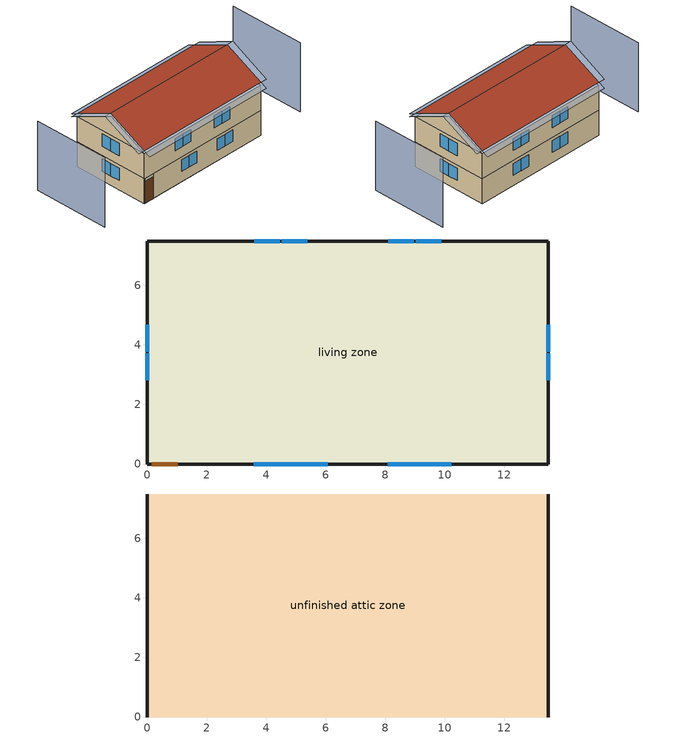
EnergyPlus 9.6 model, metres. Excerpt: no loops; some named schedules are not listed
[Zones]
living zone
 floor foundation (FloorFndGrndFinSlab): 0,0 0,7.49 13.49,7.49 13.49,0 z0
 wall outside (WallExtInsFin): 13.49,0 13.49,7.49 0,7.49 0,0 13.49,0 z2.44:4.88; 0.13,0 1.05,0 13.49,0 13.49,7.49 0,7.49 0,0 0.13,0 z0:2.44
 window (WindowConstruction): 13.49,2.81 13.49,3.72 / 13.49,3.78 13.49,4.68 / 0,4.68 0,3.78 / 0,3.72 0,2.81 z3.36:4.57; 3.59,0 4.47,0 / 4.53,0 5.4,0 / 8.08,0 8.96,0 / 9.02,0 9.9,0 z3.4:4.57; 0,4.68 0,3.78 / 0,3.72 0,2.81 / 13.49,2.81 13.49,3.72 / 13.49,3.78 13.49,4.68 z0.92:2.13; 9.88,7.49 9.02,7.49 / 8.96,7.49 8.1,7.49 / 5.39,7.49 4.53,7.49 / 4.47,7.49 3.61,7.49 z0.99:2.13; 4.32,0 5.16,0 / 5.23,0 6.07,0 / 8.47,0 9.31,0 / 9.37,0 10.22,0 z1.01:2.13; 9.88,7.49 9.02,7.49 / 8.96,7.49 8.1,7.49 / 5.39,7.49 4.53,7.49 / 4.47,7.49 3.61,7.49 z3.43:4.57
 door (Door): 0.15,0 1.02,0 z0:2.13
unfinished attic zone
 floor to living zone (FloorFinInsUnfinAttic): 0,7.49 13.49,7.49 13.49,0 0,0 z4.88
 wall outside (WallExtUninsUnfin): 0,3.75,6.75 0,7.49,4.88 0,0,4.88; 13.49,3.75,6.75 13.49,0,4.88 13.49,7.49,4.88
 roof outside (RoofUnfinInsExt): 13.49,3.75,7.06 0,3.75,7.06 0,0,5.18 13.49,0,5.18; 0,3.75,7.06 13.49,3.75,7.06 13.49,7.49,5.18 0,7.49,5.18
shading: -4.57,7.49 -4.57,0 / 18.06,0 18.06,7.49 z0:6.75; 13.49,2.81 13.49,3.72 / 13.49,3.78 13.49,4.68 / 0,4.68 0,3.78 / 0,3.72 0,2.81 z3.36:4.57; 3.59,0 4.47,0 / 4.53,0 5.4,0 / 8.08,0 8.96,0 / 9.02,0 9.9,0 z3.4:4.57; 0,4.68 0,3.78 / 0,3.72 0,2.81 / 13.49,2.81 13.49,3.72 / 13.49,3.78 13.49,4.68 z0.92:2.13; 9.88,7.49 9.02,7.49 / 8.96,7.49 8.1,7.49 / 5.39,7.49 4.53,7.49 / 4.47,7.49 3.61,7.49 z0.99:2.13; 4.32,0 5.16,0 / 5.23,0 6.07,0 / 8.47,0 9.31,0 / 9.37,0 10.22,0 z1.01:2.13; 9.88,7.49 9.02,7.49 / 8.96,7.49 8.1,7.49 / 5.39,7.49 4.53,7.49 / 4.47,7.49 3.61,7.49 z3.43:4.57; 14.1,0,5.18 14.1,3.75,7.06 13.49,3.75,7.06 13.49,0,5.18; -0.61,3.75,7.06 -0.61,0,5.18 0,0,5.18 0,3.75,7.06; 0,-0.61,4.88 13.49,-0.61,4.88 13.49,0,5.18 0,0,5.18; -0.61,7.49,5.18 -0.61,3.75,7.06 0,3.75,7.06 0,7.49,5.18; 14.1,3.75,7.06 14.1,7.49,5.18 13.49,7.49,5.18 13.49,3.75,7.06; 13.49,8.1,4.88 0,8.1,4.88 0,7.49,5.18 13.49,7.49,5.18
[Building]
Building 1: North Axis {deg}=180; Terrain=Suburbs
[Site:Location]
Denver-Aurora-Buckley AFB: Latitude {deg}=39.72; Longitude {deg}=-104.75; Time Zone {hr}=-7; Elevation {m}=1726
[Site:GroundTemperature:Deep]
11.8371, 11.8371, 11.8371, 11.8371, 11.8371, 11.8371, 11.8371, 11.8371, 11.8371, 11.8371, 11.8371, 11.8371
[Site:WaterMainsTemperature]
Calculation Method=Correlation; Annual Average Outdoor Air Temperature {C}=11.8371; Maximum Difference In Monthly Average Outdoor Air Temperatures {deltaC}=13.5266
[Material] Roughness=Rough
Name | Thickness {m} | Conductivity {W/m-K} | Density {kg/m3} | Specific Heat {J/kg-K} | Thermal Absorptance | Solar Absorptance | Visible Absorptance
Concrete 4.0 in. | 0.1016 | 1.803125 | 2242.8 | 837.4 | 0.9 | 0.7 | 0.7
DoorMaterial | 0.04445 | 0.0612267 | 512.64 | 1214.23 | 0.82 | 0.3 | 0.3
Drywall 0.5 in. | 0.0127 | 0.160291 | 801 | 837.4 | 0.9 | 0.5 | 0.1
Floor Covering | 0.0127 | 0.0433444 | 54.468 | 1339.84 | 0.9 | 0.9 | 0.7
FloorFinStudAndAirFloor | 0.1397 | 0.557395 | 67.691 | 1210.98 | 0.9 | 0.5 | 0.9
FloorUAAdditionalCeilingIns | 0.099314 | 0.0562575 | 16.02 | 1046.75 | 0.9 | 0.7 | 0.7
FloorUATrussandIns | 0.0889 | 0.0589139 | 50.7834 | 1165.1 | 0.9 | 0.5 | 0.9
FootingMaterial | 0.2032 | 1.803125 | 2242.8 | 837.4 | 0.9 | 0.7 | 0.7
Metal&#44 Dark | 0.009525 | 0.162714 | 1121.4 | 1465.45 | 0.9 | 0.9 | 0.9
res furniture material living space | 0.1524 | 0.115458 | 640.8 | 1214.23 | 0.9 | 0.6 | 0.1
RoofSheathing | 0.01905 | 0.115458 | 512.64 | 1214.23 | 0.82 | 0.3 | 0.3
RoofUARoofIns | 0.18415 | 8.02397 | 37.0049 | 1207.88 | 0.9 | 0.9 | 0.9
WallSheathing | 0.0127 | 0.115458 | 512.64 | 1214.23 | 0.82 | 0.3 | 0.3
WallStudAndCavity | 0.0889 | 0.329206 | 129.063 | 1212.76 | 0.92 | 0.75 | 0.92
WallStudAndCavity 1 | 0.0889 | 0.384544 | 83.0341 | 1211.67 | 0.92 | 0.75 | 0.92
WallStudAndCavity 2 | 0.0889 | 0.397942 | 83.0341 | 1211.67 | 0.82 | 0.3 | 0.3
Wood Floor | 0.015875 | 0.115458 | 544.68 | 1214.23 | 0.9 | 0.7 | 0.7
Wood&#44 Medium/Dark | 0.0254 | 0.102417 | 544.68 | 1172.36 | 0.92 | 0.75 | 0.75
[WindowMaterial:SimpleGlazingSystem]
WindowMaterial: U-Factor {W/m2-K}=1.64662; Solar Heat Gain Coefficient=0.26
[Construction]
Door: DoorMaterial
FloorFinInsUnfinAttic: Drywall 0.5 in., FloorUATrussandIns, FloorUAAdditionalCeilingIns
FloorFinUninsFin Reversed: Floor Covering, Wood Floor, RoofSheathing, FloorFinStudAndAirFloor, Drywall 0.5 in.
FloorFndGrndFinSlab: Concrete 4.0 in., Floor Covering
FootingConstruction: FootingMaterial
res furniture construction living space; res furniture construction living space|story 2: res furniture material living space
RoofUnfinInsExt: Metal&#44 Dark, RoofSheathing, RoofUARoofIns
WallExtInsFin: Wood&#44 Medium/Dark, WallSheathing, WallStudAndCavity, Drywall 0.5 in.
WallExtUninsUnfin: Wood&#44 Medium/Dark, WallSheathing, WallStudAndCavity 1
WallIntFinUninsFin: WallStudAndCavity 2, Drywall 0.5 in.
WindowConstruction: WindowMaterial
[Zone] Multiplier=1; Part of Total Floor Area=Yes
Name | Floor Area {m2}
living zone | 202.157
unfinished attic zone
[InternalMass] Zone or ZoneList=living zone
Name | Construction | Surface Area {m2}
Merged Surface 6 - Surface 7 | FloorFinUninsFin Reversed | 101.079
living space Partition; living space|story 2 Partition | WallIntFinUninsFin | 101.079
res furniture mass living space | res furniture construction living space | 40.4314
res furniture mass living space|story 2 | res furniture construction living space|story 2 | 40.4314
[Foundation:Kiva]
Foundation Kiva 1: Wall Height Above Grade {m}=0.2032; Wall Depth Below Slab {m}=0.2032; Footing Wall Construction=FootingConstruction
[Foundation:Kiva:Settings]
Soil Conductivity {W/m-K}=1.731; Soil Density {kg/m3}=1842.3; Soil Specific Heat {J/kg-K}=418.7; Ground Solar Absorptivity=0.9; Ground Thermal Absorptivity=0.9; Ground Surface Roughness {m}=0.03; Far-Field Width {m}=40; Deep-Ground Boundary Condition=ZeroFlux; Deep-Ground Depth {m}=40; Minimum Cell Dimension {m}=0.02; Maximum Cell Growth Coefficient=1.5; Simulation Timestep=Hourly
[SurfaceProperty:ExposedFoundationPerimeter]
Surface 1: Exposed Perimeter Calculation Method=TotalExposedPerimeter; Total Exposed Perimeter {m}=41.9644
[People] Zone or ZoneList or Space or SpaceList=living zone; Number of People Schedule=occupants; Number of People Calculation Method=People; Number of People=0.5; Fraction Radiant=0.319734; Sensible Heat Fraction=0.573; Activity Level Schedule=res occupants activity schedule; Carbon Dioxide Generation Rate {m3/s-W}=0; Enable ASHRAE 55 Comfort Warnings=No; Mean Radiant Temperature Calculation Type=ZoneAveraged
res occupants|living space; res occupants|living space|story 2
[Lights] Zone or ZoneList or Space or SpaceList=living zone; Schedule=lighting_interior; Design Level Calculation Method=LightingLevel; Lighting Level {W}=282.438; Return Air Fraction=0; Fraction Radiant=0.6; Fraction Visible=0.2; Fraction Replaceable=1
res lighting interior living space; res lighting interior living space|story 2
[ElectricEquipment] Zone or ZoneList or Space or SpaceList=living zone; Design Level Calculation Method=EquipmentLevel
Name | Schedule | Design Level {W} | Fraction Latent | Fraction Radiant | Fraction Lost
res cd electric | clothes_dryer | 9336.28 | 0.05 | 0.09 | 0.8
res ceil fan | ceiling_fan | 10.6213 | 0 | 0.558 | 0
res cw | clothes_washer_power | 695.483 | 0 | 0.48 | 0.2
res dw | dishwasher_power | 1478.12 | 0.15 | 0.36 | 0.25
res infil_1 bath fan; res infil_1 house fan; res infil_1 range fan | Always On Discrete | 0 | 0 | 0 | 1
res misc plug loads|living space; res misc plug loads|living space|story 2 | plug_loads | 113.094 | 0.021 | 0.558 | 0.049
res range electric | cooking_range | 3505.96 | 0.3 | 0.24 | 0.3
res refrig | res refrig schedule | 71.9878 | 0 | 0 | 0
res well pump | plug_loads_well_pump | 87.3477 | 0 | 0 | 1
[OtherEquipment] Fuel Type=None; Zone or ZoneList or Space or SpaceList=living zone; Design Level Calculation Method=EquipmentLevel; Fraction Radiant=0; Fraction Lost=0
Name | Schedule | Design Level {W} | Fraction Latent
res bath | baths | 1202.06 | 0
res hot water distribution | showers | 3491.5 | 0
res shower | showers | 635.946 | 0.486891
res sink | sinks | 200.542 | 0.311263
[ZoneInfiltration:DesignFlowRate] Zone or ZoneList=living zone; Schedule=Always On Discrete; Design Flow Rate Calculation Method=Flow/Zone; Design Flow Rate {m3/s}=0
res infil_1 flow; res nv_1 flow
[ZoneInfiltration:EffectiveLeakageArea]
res infil|unfinished attic space: Zone=unfinished attic zone; Schedule=Always On Discrete; Effective Air Leakage Area {cm2}=3365.91; Stack Coefficient=0.000151375; Wind Coefficient=4.15698e-05
[Exterior:Lights]
res lighting exterior: Schedule=lighting_exterior; Design Level {W}=8.50915
[ZoneControl:Thermostat]
living zone Thermostat: Zone or ZoneList=living zone; Control Type Schedule=living zone Thermostat Schedule; Control 1=living zone temperature setpoint; Temperature Difference Between Cutout And Setpoint {deltaC}=0
[ThermostatSetpoint:DualSetpoint]
living zone temperature setpoint: Heating Setpoint Temperature Schedule=heating_sch; Cooling Setpoint Temperature Schedule=cooling_sch
[ZoneHVAC:Baseboard:RadiantConvective:Electric]
Zone HVAC Baseboard Radiant Convective Electric: Availability Schedule=Always On Discrete hvac_library; Heating Design Capacity Method=HeatingDesignCapacity; Heating Design Capacity {W}=5700; Heating Design Capacity Per Floor Area {W/m2}=0; Fraction of Autosized Heating Design Capacity=1; Efficiency=1; Fraction Radiant=0.2; Fraction of Radiant Energy Incident on People=0.3; Surface 1=Surface 3; Fraction of Radiant Energy to Surface 1=0.061875; Surface 2=Surface 1; Fraction of Radiant Energy to Surface 2=0.035; Surface 3=Surface 2; Fraction of Radiant Energy to Surface 3=0.034375; Surface 4=Surface 5; Fraction of Radiant Energy to Surface 4=0.0570646; Surface 5=Surface 4; Fraction of Radiant Energy to Surface 5=0.034375; Surface 6=Surface 10; Fraction of Radiant Energy to Surface 6=0.034375; Surface 7=Surface 11; Fraction of Radiant Energy to Surface 7=0.061875; Surface 8=Surface 18; Fraction of Radiant Energy to Surface 8=0.00422784; Surface 9=Surface 19; Fraction of Radiant Energy to Surface 9=0.000582578; Surface 10=Surface 8; Fraction of Radiant Energy to Surface 10=0.034375; Surface 11=Surface 12; Fraction of Radiant Energy to Surface 11=0.28; Surface 12=Surface 9; Fraction of Radiant Energy to Surface 12=0.061875
[Zone equipment]
living zone: Zone HVAC Baseboard Radiant Convective Electric
[EnergyManagementSystem:Sensor]
Name | Output:Variable or Output:Meter Index Key | Output:Variable or Output:Meter
res_af_1_tin_s | living zone | Zone Mean Air Temperature
res_af_1_tt_s | living zone | Zone Outdoor Air Drybulb Temperature
res_af_vw_s |  | Site Wind Speed
res_infil_1_bath_sch_s | res mv_1 bath exhaust schedule | Schedule Value
res_infil_1_dryer_sch_s | clothes_dryer_exhaust | Schedule Value
res_infil_1_range_sch_s | res mv_1 range exhaust schedule | Schedule Value
res_infil_1_wh_sch_s | Always On Discrete | Schedule Value
res_nv_1_nva_s | res nv_1 avail schedule | Schedule Value
res_nv_1_sp_s | res nv_1 temp schedule | Schedule Value
res_nv_pb_s |  | Site Outdoor Air Barometric Pressure
res_nv_wt_s |  | Site Outdoor Air Humidity Ratio
res_shower_mixsp | fixtures temperature schedule | Schedule Value
[EnergyManagementSystem:Actuator]
Name | Actuated Component Unique | Actuated Component Type | Actuated Component Control Type
res_infil_1_bath_fan_act | res infil_1 bath fan | ElectricEquipment | Electricity Rate
res_infil_1_flow_act | res infil_1 flow | Zone Infiltration | Air Exchange Flow Rate
res_infil_1_house_fan_act | res infil_1 house fan | ElectricEquipment | Electricity Rate
res_infil_1_range_fan_act | res infil_1 range fan | ElectricEquipment | Electricity Rate
res_nv_1_flow_act | res nv_1 flow | Zone Infiltration | Air Exchange Flow Rate
[EnergyManagementSystem:ProgramCallingManager]
res af_1 program calling manager: BeginTimestepBeforePredictor; res_infil_1_program; res_nv_1_program
res shower sag: EndOfSystemTimestepAfterHVACReporting; res_shower_sag
[EnergyManagementSystem:Program]
res_infil_1_program: Set p_m = 0.14; Set p_s = 0.22; Set s_m = 270; Set s_s = 370; Set z_m = 9.99744; Set z_s = 4.8768; Set f_t = (((s_m/z_m)^p_m)*((z_s/s_s)^p_s)); Set Tdiff = res_af_1_tin_s-res_af_1_tt_s; Set dT = @Abs Tdiff; Set c = 0.2124; Set Cs = 0.1055; Set Cw = 0.1502; Set n = 0.65; Set sft = (f_t*0.7000000000000001); Set temp1 = ((c*Cw)*((sft*res_af_vw_s)^(2*n)))^2; Set Qn = (((c*Cs*(dT^n))^2)+temp1)^0.5; Set Tdiff = res_af_1_tin_s-res_af_1_tt_s; Set QWHV = res_infil_1_wh_sch_s*0.0; Set Qrange = res_infil_1_range_sch_s*0.0472; Set Qdryer = res_infil_1_dryer_sch_s*0.0472; Set Qbath = res_infil_1_bath_sch_s*0.0472; Set QductsOut = 0; Set QductsIn = 0; Set Qout = Qrange+Qbath+Qdryer+QductsOut; Set Qin = QWHV+QductsIn; Set faneff_wh = 1; Set res_infil_1_house_fan_act = (QWHV*300)/faneff_wh*0; Set faneff_sp = 0.4719474432000001; Set res_infil_1_range_fan_act = (Qrange*300)/faneff_sp; Set res_infil_1_bath_fan_act = (Qbath*300)/faneff_sp; Set Qfan = (@Max Qout Qin); If Qfan > 0; Set Qavg = ((Qout + Qin) / 2.0); If ((@Abs (Qout - Qavg)) / Qavg) <= 0.1; Set phi = 1; Else; Set phi = (Qn / (Qn + Qfan)); EndIf; Set Qinf_adj = phi * Qn; Else; Set Qinf_adj = Qn; EndIf; Set res_infil_1_flow_act = Qfan + Qinf_adj
res_nv_1_program: Set Tdiff = res_af_1_tin_s-res_af_1_tt_s; Set dT = (@Abs Tdiff); Set pt = (@RhFnTdbWPb res_af_1_tt_s res_nv_wt_s res_nv_pb_s); Set NVA = 9725.065913320661; Set Cs = 0.00017926040778923255; Set Cw = 8.70903777141566e-05; Set MNV = 2.7385536970752042; Set MHR = 0.0115; Set MRH = 0.7; Set temp1 = (res_nv_1_nva_s*NVA); Set SGNV = temp1*((((Cs*dT)+(Cw*(res_af_vw_s^2)))^0.5)/1000); If (res_nv_wt_s<MHR) && (pt<MRH) && (res_af_1_tin_s>res_nv_1_sp_s); Set temp2 = (res_af_1_tin_s-res_nv_1_sp_s); Set NVadj1 = temp2/(res_af_1_tin_s-res_af_1_tt_s); Set NVadj2 = (@Min NVadj1 1); Set NVadj3 = (@Max NVadj2 0); Set NVadj = SGNV*NVadj3; Set res_nv_1_flow_act = (@Min NVadj MNV); Else; Set res_nv_1_flow_act = 0; EndIf
res_shower_sag: If res_shower_vol > 0; Set ShowerTime=SystemTimeStep; Else; Set ShowerTime=0; EndIf; If (res_shower_vol > 0) && (res_shower_mixsp > res_shower_tout); Set ShowerSag=SystemTimeStep; Set ShowerE=res_shower_vol*4141170*(res_shower_mixsp-res_shower_tout); Else; Set ShowerSag=0; Set ShowerE=0; EndIf
[EnergyManagementSystem:OutputVariable] Type of Data in Variable=Summed; Update Frequency=SystemTimestep; EMS Program or Subroutine=res_shower_sag
Name | EMS Variable | Units
Shower Draw Time|unit 1 | ShowerTime | hr
Unmet Shower Energy|unit 1 | ShowerE | J
Unmet Shower Time|unit 1 | ShowerSag | hr
[Schedule:Day:Interval]
res refrig schedule allday1; res refrig schedule allday12: No, 01:00, 0.610949, 02:00, 0.595675, 03:00, 0.580401, 04:00, 0.565128, 06:00, 0.549854, 07:00, 0.580401, 08:00, 0.610949, 10:00, 0.626223, 12:00, 0.610949, 15:00, 0.641496, 16:00, 0.626223, 17:00, 0.672044, 18:00, 0.733139, 19:00, 0.763686, 20:00, 0.733139, 21:00, 0.717865, 22:00, 0.702591, 23:00, 0.672044, 24:00, 0.626223
res refrig schedule allday2: No, 01:00, 0.609489, 02:00, 0.594252, 03:00, 0.579015, 04:00, 0.563777, 06:00, 0.54854, 07:00, 0.579015, 08:00, 0.609489, 10:00, 0.624726, 12:00, 0.609489, 15:00, 0.639964, 16:00, 0.624726, 17:00, 0.670438, 18:00, 0.731387, 19:00, 0.761861, 20:00, 0.731387, 21:00, 0.71615, 22:00, 0.700912, 23:00, 0.670438, 24:00, 0.624726
res refrig schedule allday3; res refrig schedule allday4; res refrig schedule allday5: No, 01:00, 0.791241, 02:00, 0.77146, 03:00, 0.751679, 04:00, 0.731898, 06:00, 0.712117, 07:00, 0.751679, 08:00, 0.791241, 10:00, 0.811022, 12:00, 0.791241, 15:00, 0.830803, 16:00, 0.811022, 17:00, 0.870365, 18:00, 0.949489, 19:00, 0.989051, 20:00, 0.949489, 21:00, 0.929708, 22:00, 0.909927, 23:00, 0.870365, 24:00, 0.811022
res refrig schedule allday6; res refrig schedule allday7; res refrig schedule allday8; res refrig schedule allday9: No, 01:00, 0.8, 02:00, 0.78, 03:00, 0.76, 04:00, 0.74, 06:00, 0.72, 07:00, 0.76, 08:00, 0.8, 10:00, 0.82, 12:00, 0.8, 15:00, 0.84, 16:00, 0.82, 17:00, 0.88, 18:00, 0.96, 19:00, 1, 20:00, 0.96, 21:00, 0.94, 22:00, 0.92, 23:00, 0.88, 24:00, 0.82
res refrig schedule allday10: No, 01:00, 0.679562, 02:00, 0.662573, 03:00, 0.645584, 04:00, 0.628595, 06:00, 0.611606, 07:00, 0.645584, 08:00, 0.679562, 10:00, 0.696551, 12:00, 0.679562, 15:00, 0.71354, 16:00, 0.696551, 17:00, 0.747518, 18:00, 0.815474, 19:00, 0.849453, 20:00, 0.815474, 21:00, 0.798485, 22:00, 0.781496, 23:00, 0.747518, 24:00, 0.696551
res refrig schedule allday11: No, 01:00, 0.675182, 02:00, 0.658303, 03:00, 0.641423, 04:00, 0.624544, 06:00, 0.607664, 07:00, 0.641423, 08:00, 0.675182, 10:00, 0.692062, 12:00, 0.675182, 15:00, 0.708942, 16:00, 0.692062, 17:00, 0.742701, 18:00, 0.810219, 19:00, 0.843978, 20:00, 0.810219, 21:00, 0.793339, 22:00, 0.77646, 23:00, 0.742701, 24:00, 0.692062
Schedule Day 8; res refrig schedule winter design: No, 24:00, 0
res refrig schedule summer design: No, 24:00, 1
[Schedule:Week:Daily]
res refrig schedule Week Rule - Jan1-Jan28: res refrig schedule allday1, res refrig schedule allday1, res refrig schedule allday1, res refrig schedule allday1, res refrig schedule allday1, res refrig schedule allday1, res refrig schedule allday1, Schedule Day 8, res refrig schedule summer design, res refrig schedule winter design, Schedule Day 8, Schedule Day 8
res refrig schedule Week Rule - Jan29-Feb4: res refrig schedule allday1, res refrig schedule allday1, res refrig schedule allday1, res refrig schedule allday2, res refrig schedule allday2, res refrig schedule allday2, res refrig schedule allday2, Schedule Day 8, res refrig schedule summer design, res refrig schedule winter design, Schedule Day 8, Schedule Day 8
res refrig schedule Week Rule - Feb5-Feb25: res refrig schedule allday2, res refrig schedule allday2, res refrig schedule allday2, res refrig schedule allday2, res refrig schedule allday2, res refrig schedule allday2, res refrig schedule allday2, Schedule Day 8, res refrig schedule summer design, res refrig schedule winter design, Schedule Day 8, Schedule Day 8
res refrig schedule Week Rule - Feb26-Mar4: res refrig schedule allday2, res refrig schedule allday2, res refrig schedule allday2, res refrig schedule allday3, res refrig schedule allday3, res refrig schedule allday3, res refrig schedule allday3, Schedule Day 8, res refrig schedule summer design, res refrig schedule winter design, Schedule Day 8, Schedule Day 8
res refrig schedule Week Rule - Mar5-Mar25: res refrig schedule allday3, res refrig schedule allday3, res refrig schedule allday3, res refrig schedule allday3, res refrig schedule allday3, res refrig schedule allday3, res refrig schedule allday3, Schedule Day 8, res refrig schedule summer design, res refrig schedule winter design, Schedule Day 8, Schedule Day 8
res refrig schedule Week Rule - Mar26-Apr1: res refrig schedule allday3, res refrig schedule allday3, res refrig schedule allday3, res refrig schedule allday3, res refrig schedule allday3, res refrig schedule allday3, res refrig schedule allday4, Schedule Day 8, res refrig schedule summer design, res refrig schedule winter design, Schedule Day 8, Schedule Day 8
res refrig schedule Week Rule - Apr2-Apr29: res refrig schedule allday4, res refrig schedule allday4, res refrig schedule allday4, res refrig schedule allday4, res refrig schedule allday4, res refrig schedule allday4, res refrig schedule allday4, Schedule Day 8, res refrig schedule summer design, res refrig schedule winter design, Schedule Day 8, Schedule Day 8
res refrig schedule Week Rule - Apr30-May6: res refrig schedule allday4, res refrig schedule allday5, res refrig schedule allday5, res refrig schedule allday5, res refrig schedule allday5, res refrig schedule allday5, res refrig schedule allday5, Schedule Day 8, res refrig schedule summer design, res refrig schedule winter design, Schedule Day 8, Schedule Day 8
res refrig schedule Week Rule - May7-May27: res refrig schedule allday5, res refrig schedule allday5, res refrig schedule allday5, res refrig schedule allday5, res refrig schedule allday5, res refrig schedule allday5, res refrig schedule allday5, Schedule Day 8, res refrig schedule summer design, res refrig schedule winter design, Schedule Day 8, Schedule Day 8
res refrig schedule Week Rule - May28-Jun3: res refrig schedule allday5, res refrig schedule allday5, res refrig schedule allday5, res refrig schedule allday5, res refrig schedule allday6, res refrig schedule allday6, res refrig schedule allday6, Schedule Day 8, res refrig schedule summer design, res refrig schedule winter design, Schedule Day 8, Schedule Day 8
res refrig schedule Week Rule - Jun4-Jun24: res refrig schedule allday6, res refrig schedule allday6, res refrig schedule allday6, res refrig schedule allday6, res refrig schedule allday6, res refrig schedule allday6, res refrig schedule allday6, Schedule Day 8, res refrig schedule summer design, res refrig schedule winter design, Schedule Day 8, Schedule Day 8
res refrig schedule Week Rule - Jun25-Jul1: res refrig schedule allday6, res refrig schedule allday6, res refrig schedule allday6, res refrig schedule allday6, res refrig schedule allday6, res refrig schedule allday6, res refrig schedule allday7, Schedule Day 8, res refrig schedule summer design, res refrig schedule winter design, Schedule Day 8, Schedule Day 8
res refrig schedule Week Rule - Jul2-Jul29: res refrig schedule allday7, res refrig schedule allday7, res refrig schedule allday7, res refrig schedule allday7, res refrig schedule allday7, res refrig schedule allday7, res refrig schedule allday7, Schedule Day 8, res refrig schedule summer design, res refrig schedule winter design, Schedule Day 8, Schedule Day 8
res refrig schedule Week Rule - Jul30-Aug5: res refrig schedule allday7, res refrig schedule allday7, res refrig schedule allday8, res refrig schedule allday8, res refrig schedule allday8, res refrig schedule allday8, res refrig schedule allday8, Schedule Day 8, res refrig schedule summer design, res refrig schedule winter design, Schedule Day 8, Schedule Day 8
res refrig schedule Week Rule - Aug6-Aug26: res refrig schedule allday8, res refrig schedule allday8, res refrig schedule allday8, res refrig schedule allday8, res refrig schedule allday8, res refrig schedule allday8, res refrig schedule allday8, Schedule Day 8, res refrig schedule summer design, res refrig schedule winter design, Schedule Day 8, Schedule Day 8
res refrig schedule Week Rule - Aug27-Sep2: res refrig schedule allday8, res refrig schedule allday8, res refrig schedule allday8, res refrig schedule allday8, res refrig schedule allday8, res refrig schedule allday9, res refrig schedule allday9, Schedule Day 8, res refrig schedule summer design, res refrig schedule winter design, Schedule Day 8, Schedule Day 8
res refrig schedule Week Rule - Sep3-Sep30: res refrig schedule allday9, res refrig schedule allday9, res refrig schedule allday9, res refrig schedule allday9, res refrig schedule allday9, res refrig schedule allday9, res refrig schedule allday9, Schedule Day 8, res refrig schedule summer design, res refrig schedule winter design, Schedule Day 8, Schedule Day 8
res refrig schedule Week Rule - Oct1-Oct28: res refrig schedule allday10, res refrig schedule allday10, res refrig schedule allday10, res refrig schedule allday10, res refrig schedule allday10, res refrig schedule allday10, res refrig schedule allday10, Schedule Day 8, res refrig schedule summer design, res refrig schedule winter design, Schedule Day 8, Schedule Day 8
res refrig schedule Week Rule - Oct29-Nov4: res refrig schedule allday10, res refrig schedule allday10, res refrig schedule allday10, res refrig schedule allday11, res refrig schedule allday11, res refrig schedule allday11, res refrig schedule allday11, Schedule Day 8, res refrig schedule summer design, res refrig schedule winter design, Schedule Day 8, Schedule Day 8
res refrig schedule Week Rule - Nov5-Nov25: res refrig schedule allday11, res refrig schedule allday11, res refrig schedule allday11, res refrig schedule allday11, res refrig schedule allday11, res refrig schedule allday11, res refrig schedule allday11, Schedule Day 8, res refrig schedule summer design, res refrig schedule winter design, Schedule Day 8, Schedule Day 8
res refrig schedule Week Rule - Nov26-Dec2: res refrig schedule allday11, res refrig schedule allday11, res refrig schedule allday11, res refrig schedule allday11, res refrig schedule allday11, res refrig schedule allday12, res refrig schedule allday12, Schedule Day 8, res refrig schedule summer design, res refrig schedule winter design, Schedule Day 8, Schedule Day 8
res refrig schedule Week Rule - Dec3-Dec31: res refrig schedule allday12, res refrig schedule allday12, res refrig schedule allday12, res refrig schedule allday12, res refrig schedule allday12, res refrig schedule allday12, res refrig schedule allday12, Schedule Day 8, res refrig schedule summer design, res refrig schedule winter design, Schedule Day 8, Schedule Day 8
res mv_1 bath exhaust schedule Week Rule - Jan1-Jan28: res mv_1 bath exhaust schedule allday1, res mv_1 bath exhaust schedule allday1, res mv_1 bath exhaust schedule allday1, res mv_1 bath exhaust schedule allday1, res mv_1 bath exhaust schedule allday1, res mv_1 bath exhaust schedule allday1, res mv_1 bath exhaust schedule allday1, Schedule Day 18, res mv_1 bath exhaust schedule summer design, res mv_1 bath exhaust schedule winter design, Schedule Day 18, Schedule Day 18
res mv_1 bath exhaust schedule Week Rule - Jan29-Feb4: res mv_1 bath exhaust schedule allday1, res mv_1 bath exhaust schedule allday1, res mv_1 bath exhaust schedule allday1, res mv_1 bath exhaust schedule allday2, res mv_1 bath exhaust schedule allday2, res mv_1 bath exhaust schedule allday2, res mv_1 bath exhaust schedule allday2, Schedule Day 18, res mv_1 bath exhaust schedule summer design, res mv_1 bath exhaust schedule winter design, Schedule Day 18, Schedule Day 18
res mv_1 bath exhaust schedule Week Rule - Feb5-Feb25: res mv_1 bath exhaust schedule allday2, res mv_1 bath exhaust schedule allday2, res mv_1 bath exhaust schedule allday2, res mv_1 bath exhaust schedule allday2, res mv_1 bath exhaust schedule allday2, res mv_1 bath exhaust schedule allday2, res mv_1 bath exhaust schedule allday2, Schedule Day 18, res mv_1 bath exhaust schedule summer design, res mv_1 bath exhaust schedule winter design, Schedule Day 18, Schedule Day 18
res mv_1 bath exhaust schedule Week Rule - Feb26-Mar4: res mv_1 bath exhaust schedule allday2, res mv_1 bath exhaust schedule allday2, res mv_1 bath exhaust schedule allday2, res mv_1 bath exhaust schedule allday3, res mv_1 bath exhaust schedule allday3, res mv_1 bath exhaust schedule allday3, res mv_1 bath exhaust schedule allday3, Schedule Day 18, res mv_1 bath exhaust schedule summer design, res mv_1 bath exhaust schedule winter design, Schedule Day 18, Schedule Day 18
res mv_1 bath exhaust schedule Week Rule - Mar5-Mar25: res mv_1 bath exhaust schedule allday3, res mv_1 bath exhaust schedule allday3, res mv_1 bath exhaust schedule allday3, res mv_1 bath exhaust schedule allday3, res mv_1 bath exhaust schedule allday3, res mv_1 bath exhaust schedule allday3, res mv_1 bath exhaust schedule allday3, Schedule Day 18, res mv_1 bath exhaust schedule summer design, res mv_1 bath exhaust schedule winter design, Schedule Day 18, Schedule Day 18
res mv_1 bath exhaust schedule Week Rule - Mar26-Apr1: res mv_1 bath exhaust schedule allday3, res mv_1 bath exhaust schedule allday3, res mv_1 bath exhaust schedule allday3, res mv_1 bath exhaust schedule allday3, res mv_1 bath exhaust schedule allday3, res mv_1 bath exhaust schedule allday3, res mv_1 bath exhaust schedule allday4, Schedule Day 18, res mv_1 bath exhaust schedule summer design, res mv_1 bath exhaust schedule winter design, Schedule Day 18, Schedule Day 18
res mv_1 bath exhaust schedule Week Rule - Apr2-Apr29: res mv_1 bath exhaust schedule allday4, res mv_1 bath exhaust schedule allday4, res mv_1 bath exhaust schedule allday4, res mv_1 bath exhaust schedule allday4, res mv_1 bath exhaust schedule allday4, res mv_1 bath exhaust schedule allday4, res mv_1 bath exhaust schedule allday4, Schedule Day 18, res mv_1 bath exhaust schedule summer design, res mv_1 bath exhaust schedule winter design, Schedule Day 18, Schedule Day 18
res mv_1 bath exhaust schedule Week Rule - Apr30-May6: res mv_1 bath exhaust schedule allday4, res mv_1 bath exhaust schedule allday5, res mv_1 bath exhaust schedule allday5, res mv_1 bath exhaust schedule allday5, res mv_1 bath exhaust schedule allday5, res mv_1 bath exhaust schedule allday5, res mv_1 bath exhaust schedule allday5, Schedule Day 18, res mv_1 bath exhaust schedule summer design, res mv_1 bath exhaust schedule winter design, Schedule Day 18, Schedule Day 18
res mv_1 bath exhaust schedule Week Rule - May7-May27: res mv_1 bath exhaust schedule allday5, res mv_1 bath exhaust schedule allday5, res mv_1 bath exhaust schedule allday5, res mv_1 bath exhaust schedule allday5, res mv_1 bath exhaust schedule allday5, res mv_1 bath exhaust schedule allday5, res mv_1 bath exhaust schedule allday5, Schedule Day 18, res mv_1 bath exhaust schedule summer design, res mv_1 bath exhaust schedule winter design, Schedule Day 18, Schedule Day 18
res mv_1 bath exhaust schedule Week Rule - May28-Jun3: res mv_1 bath exhaust schedule allday5, res mv_1 bath exhaust schedule allday5, res mv_1 bath exhaust schedule allday5, res mv_1 bath exhaust schedule allday5, res mv_1 bath exhaust schedule allday6, res mv_1 bath exhaust schedule allday6, res mv_1 bath exhaust schedule allday6, Schedule Day 18, res mv_1 bath exhaust schedule summer design, res mv_1 bath exhaust schedule winter design, Schedule Day 18, Schedule Day 18
res mv_1 bath exhaust schedule Week Rule - Jun4-Jun24: res mv_1 bath exhaust schedule allday6, res mv_1 bath exhaust schedule allday6, res mv_1 bath exhaust schedule allday6, res mv_1 bath exhaust schedule allday6, res mv_1 bath exhaust schedule allday6, res mv_1 bath exhaust schedule allday6, res mv_1 bath exhaust schedule allday6, Schedule Day 18, res mv_1 bath exhaust schedule summer design, res mv_1 bath exhaust schedule winter design, Schedule Day 18, Schedule Day 18
res mv_1 bath exhaust schedule Week Rule - Jun25-Jul1: res mv_1 bath exhaust schedule allday6, res mv_1 bath exhaust schedule allday6, res mv_1 bath exhaust schedule allday6, res mv_1 bath exhaust schedule allday6, res mv_1 bath exhaust schedule allday6, res mv_1 bath exhaust schedule allday6, res mv_1 bath exhaust schedule allday7, Schedule Day 18, res mv_1 bath exhaust schedule summer design, res mv_1 bath exhaust schedule winter design, Schedule Day 18, Schedule Day 18
res mv_1 bath exhaust schedule Week Rule - Jul2-Jul29: res mv_1 bath exhaust schedule allday7, res mv_1 bath exhaust schedule allday7, res mv_1 bath exhaust schedule allday7, res mv_1 bath exhaust schedule allday7, res mv_1 bath exhaust schedule allday7, res mv_1 bath exhaust schedule allday7, res mv_1 bath exhaust schedule allday7, Schedule Day 18, res mv_1 bath exhaust schedule summer design, res mv_1 bath exhaust schedule winter design, Schedule Day 18, Schedule Day 18
res mv_1 bath exhaust schedule Week Rule - Jul30-Aug5: res mv_1 bath exhaust schedule allday7, res mv_1 bath exhaust schedule allday7, res mv_1 bath exhaust schedule allday8, res mv_1 bath exhaust schedule allday8, res mv_1 bath exhaust schedule allday8, res mv_1 bath exhaust schedule allday8, res mv_1 bath exhaust schedule allday8, Schedule Day 18, res mv_1 bath exhaust schedule summer design, res mv_1 bath exhaust schedule winter design, Schedule Day 18, Schedule Day 18
res mv_1 bath exhaust schedule Week Rule - Aug6-Aug26: res mv_1 bath exhaust schedule allday8, res mv_1 bath exhaust schedule allday8, res mv_1 bath exhaust schedule allday8, res mv_1 bath exhaust schedule allday8, res mv_1 bath exhaust schedule allday8, res mv_1 bath exhaust schedule allday8, res mv_1 bath exhaust schedule allday8, Schedule Day 18, res mv_1 bath exhaust schedule summer design, res mv_1 bath exhaust schedule winter design, Schedule Day 18, Schedule Day 18
res mv_1 bath exhaust schedule Week Rule - Aug27-Sep2: res mv_1 bath exhaust schedule allday8, res mv_1 bath exhaust schedule allday8, res mv_1 bath exhaust schedule allday8, res mv_1 bath exhaust schedule allday8, res mv_1 bath exhaust schedule allday8, res mv_1 bath exhaust schedule allday9, res mv_1 bath exhaust schedule allday9, Schedule Day 18, res mv_1 bath exhaust schedule summer design, res mv_1 bath exhaust schedule winter design, Schedule Day 18, Schedule Day 18
res mv_1 bath exhaust schedule Week Rule - Sep3-Sep30: res mv_1 bath exhaust schedule allday9, res mv_1 bath exhaust schedule allday9, res mv_1 bath exhaust schedule allday9, res mv_1 bath exhaust schedule allday9, res mv_1 bath exhaust schedule allday9, res mv_1 bath exhaust schedule allday9, res mv_1 bath exhaust schedule allday9, Schedule Day 18, res mv_1 bath exhaust schedule summer design, res mv_1 bath exhaust schedule winter design, Schedule Day 18, Schedule Day 18
res mv_1 bath exhaust schedule Week Rule - Oct1-Oct28: res mv_1 bath exhaust schedule allday10, res mv_1 bath exhaust schedule allday10, res mv_1 bath exhaust schedule allday10, res mv_1 bath exhaust schedule allday10, res mv_1 bath exhaust schedule allday10, res mv_1 bath exhaust schedule allday10, res mv_1 bath exhaust schedule allday10, Schedule Day 18, res mv_1 bath exhaust schedule summer design, res mv_1 bath exhaust schedule winter design, Schedule Day 18, Schedule Day 18
res mv_1 bath exhaust schedule Week Rule - Oct29-Nov4: res mv_1 bath exhaust schedule allday10, res mv_1 bath exhaust schedule allday10, res mv_1 bath exhaust schedule allday10, res mv_1 bath exhaust schedule allday11, res mv_1 bath exhaust schedule allday11, res mv_1 bath exhaust schedule allday11, res mv_1 bath exhaust schedule allday11, Schedule Day 18, res mv_1 bath exhaust schedule summer design, res mv_1 bath exhaust schedule winter design, Schedule Day 18, Schedule Day 18
res mv_1 bath exhaust schedule Week Rule - Nov5-Nov25: res mv_1 bath exhaust schedule allday11, res mv_1 bath exhaust schedule allday11, res mv_1 bath exhaust schedule allday11, res mv_1 bath exhaust schedule allday11, res mv_1 bath exhaust schedule allday11, res mv_1 bath exhaust schedule allday11, res mv_1 bath exhaust schedule allday11, Schedule Day 18, res mv_1 bath exhaust schedule summer design, res mv_1 bath exhaust schedule winter design, Schedule Day 18, Schedule Day 18
res mv_1 bath exhaust schedule Week Rule - Nov26-Dec2: res mv_1 bath exhaust schedule allday11, res mv_1 bath exhaust schedule allday11, res mv_1 bath exhaust schedule allday11, res mv_1 bath exhaust schedule allday11, res mv_1 bath exhaust schedule allday11, res mv_1 bath exhaust schedule allday12, res mv_1 bath exhaust schedule allday12, Schedule Day 18, res mv_1 bath exhaust schedule summer design, res mv_1 bath exhaust schedule winter design, Schedule Day 18, Schedule Day 18
res mv_1 bath exhaust schedule Week Rule - Dec3-Dec31: res mv_1 bath exhaust schedule allday12, res mv_1 bath exhaust schedule allday12, res mv_1 bath exhaust schedule allday12, res mv_1 bath exhaust schedule allday12, res mv_1 bath exhaust schedule allday12, res mv_1 bath exhaust schedule allday12, res mv_1 bath exhaust schedule allday12, Schedule Day 18, res mv_1 bath exhaust schedule summer design, res mv_1 bath exhaust schedule winter design, Schedule Day 18, Schedule Day 18
res mv_1 range exhaust schedule Week Rule - Jan1-Jan28: res mv_1 range exhaust schedule allday1, res mv_1 range exhaust schedule allday1, res mv_1 range exhaust schedule allday1, res mv_1 range exhaust schedule allday1, res mv_1 range exhaust schedule allday1, res mv_1 range exhaust schedule allday1, res mv_1 range exhaust schedule allday1, Schedule Day 17, res mv_1 range exhaust schedule summer design, res mv_1 range exhaust schedule winter design, Schedule Day 17, Schedule Day 17
res mv_1 range exhaust schedule Week Rule - Jan29-Feb4: res mv_1 range exhaust schedule allday1, res mv_1 range exhaust schedule allday1, res mv_1 range exhaust schedule allday1, res mv_1 range exhaust schedule allday2, res mv_1 range exhaust schedule allday2, res mv_1 range exhaust schedule allday2, res mv_1 range exhaust schedule allday2, Schedule Day 17, res mv_1 range exhaust schedule summer design, res mv_1 range exhaust schedule winter design, Schedule Day 17, Schedule Day 17
res mv_1 range exhaust schedule Week Rule - Feb5-Feb25: res mv_1 range exhaust schedule allday2, res mv_1 range exhaust schedule allday2, res mv_1 range exhaust schedule allday2, res mv_1 range exhaust schedule allday2, res mv_1 range exhaust schedule allday2, res mv_1 range exhaust schedule allday2, res mv_1 range exhaust schedule allday2, Schedule Day 17, res mv_1 range exhaust schedule summer design, res mv_1 range exhaust schedule winter design, Schedule Day 17, Schedule Day 17
res mv_1 range exhaust schedule Week Rule - Feb26-Mar4: res mv_1 range exhaust schedule allday2, res mv_1 range exhaust schedule allday2, res mv_1 range exhaust schedule allday2, res mv_1 range exhaust schedule allday3, res mv_1 range exhaust schedule allday3, res mv_1 range exhaust schedule allday3, res mv_1 range exhaust schedule allday3, Schedule Day 17, res mv_1 range exhaust schedule summer design, res mv_1 range exhaust schedule winter design, Schedule Day 17, Schedule Day 17
res mv_1 range exhaust schedule Week Rule - Mar5-Mar25: res mv_1 range exhaust schedule allday3, res mv_1 range exhaust schedule allday3, res mv_1 range exhaust schedule allday3, res mv_1 range exhaust schedule allday3, res mv_1 range exhaust schedule allday3, res mv_1 range exhaust schedule allday3, res mv_1 range exhaust schedule allday3, Schedule Day 17, res mv_1 range exhaust schedule summer design, res mv_1 range exhaust schedule winter design, Schedule Day 17, Schedule Day 17
res mv_1 range exhaust schedule Week Rule - Mar26-Apr1: res mv_1 range exhaust schedule allday3, res mv_1 range exhaust schedule allday3, res mv_1 range exhaust schedule allday3, res mv_1 range exhaust schedule allday3, res mv_1 range exhaust schedule allday3, res mv_1 range exhaust schedule allday3, res mv_1 range exhaust schedule allday4, Schedule Day 17, res mv_1 range exhaust schedule summer design, res mv_1 range exhaust schedule winter design, Schedule Day 17, Schedule Day 17
res mv_1 range exhaust schedule Week Rule - Apr2-Apr29: res mv_1 range exhaust schedule allday4, res mv_1 range exhaust schedule allday4, res mv_1 range exhaust schedule allday4, res mv_1 range exhaust schedule allday4, res mv_1 range exhaust schedule allday4, res mv_1 range exhaust schedule allday4, res mv_1 range exhaust schedule allday4, Schedule Day 17, res mv_1 range exhaust schedule summer design, res mv_1 range exhaust schedule winter design, Schedule Day 17, Schedule Day 17
res mv_1 range exhaust schedule Week Rule - Apr30-May6: res mv_1 range exhaust schedule allday4, res mv_1 range exhaust schedule allday5, res mv_1 range exhaust schedule allday5, res mv_1 range exhaust schedule allday5, res mv_1 range exhaust schedule allday5, res mv_1 range exhaust schedule allday5, res mv_1 range exhaust schedule allday5, Schedule Day 17, res mv_1 range exhaust schedule summer design, res mv_1 range exhaust schedule winter design, Schedule Day 17, Schedule Day 17
res mv_1 range exhaust schedule Week Rule - May7-May27: res mv_1 range exhaust schedule allday5, res mv_1 range exhaust schedule allday5, res mv_1 range exhaust schedule allday5, res mv_1 range exhaust schedule allday5, res mv_1 range exhaust schedule allday5, res mv_1 range exhaust schedule allday5, res mv_1 range exhaust schedule allday5, Schedule Day 17, res mv_1 range exhaust schedule summer design, res mv_1 range exhaust schedule winter design, Schedule Day 17, Schedule Day 17
res mv_1 range exhaust schedule Week Rule - May28-Jun3: res mv_1 range exhaust schedule allday5, res mv_1 range exhaust schedule allday5, res mv_1 range exhaust schedule allday5, res mv_1 range exhaust schedule allday5, res mv_1 range exhaust schedule allday6, res mv_1 range exhaust schedule allday6, res mv_1 range exhaust schedule allday6, Schedule Day 17, res mv_1 range exhaust schedule summer design, res mv_1 range exhaust schedule winter design, Schedule Day 17, Schedule Day 17
res mv_1 range exhaust schedule Week Rule - Jun4-Jun24: res mv_1 range exhaust schedule allday6, res mv_1 range exhaust schedule allday6, res mv_1 range exhaust schedule allday6, res mv_1 range exhaust schedule allday6, res mv_1 range exhaust schedule allday6, res mv_1 range exhaust schedule allday6, res mv_1 range exhaust schedule allday6, Schedule Day 17, res mv_1 range exhaust schedule summer design, res mv_1 range exhaust schedule winter design, Schedule Day 17, Schedule Day 17
res mv_1 range exhaust schedule Week Rule - Jun25-Jul1: res mv_1 range exhaust schedule allday6, res mv_1 range exhaust schedule allday6, res mv_1 range exhaust schedule allday6, res mv_1 range exhaust schedule allday6, res mv_1 range exhaust schedule allday6, res mv_1 range exhaust schedule allday6, res mv_1 range exhaust schedule allday7, Schedule Day 17, res mv_1 range exhaust schedule summer design, res mv_1 range exhaust schedule winter design, Schedule Day 17, Schedule Day 17
res mv_1 range exhaust schedule Week Rule - Jul2-Jul29: res mv_1 range exhaust schedule allday7, res mv_1 range exhaust schedule allday7, res mv_1 range exhaust schedule allday7, res mv_1 range exhaust schedule allday7, res mv_1 range exhaust schedule allday7, res mv_1 range exhaust schedule allday7, res mv_1 range exhaust schedule allday7, Schedule Day 17, res mv_1 range exhaust schedule summer design, res mv_1 range exhaust schedule winter design, Schedule Day 17, Schedule Day 17
res mv_1 range exhaust schedule Week Rule - Jul30-Aug5: res mv_1 range exhaust schedule allday7, res mv_1 range exhaust schedule allday7, res mv_1 range exhaust schedule allday8, res mv_1 range exhaust schedule allday8, res mv_1 range exhaust schedule allday8, res mv_1 range exhaust schedule allday8, res mv_1 range exhaust schedule allday8, Schedule Day 17, res mv_1 range exhaust schedule summer design, res mv_1 range exhaust schedule winter design, Schedule Day 17, Schedule Day 17
res mv_1 range exhaust schedule Week Rule - Aug6-Aug26: res mv_1 range exhaust schedule allday8, res mv_1 range exhaust schedule allday8, res mv_1 range exhaust schedule allday8, res mv_1 range exhaust schedule allday8, res mv_1 range exhaust schedule allday8, res mv_1 range exhaust schedule allday8, res mv_1 range exhaust schedule allday8, Schedule Day 17, res mv_1 range exhaust schedule summer design, res mv_1 range exhaust schedule winter design, Schedule Day 17, Schedule Day 17
res mv_1 range exhaust schedule Week Rule - Aug27-Sep2: res mv_1 range exhaust schedule allday8, res mv_1 range exhaust schedule allday8, res mv_1 range exhaust schedule allday8, res mv_1 range exhaust schedule allday8, res mv_1 range exhaust schedule allday8, res mv_1 range exhaust schedule allday9, res mv_1 range exhaust schedule allday9, Schedule Day 17, res mv_1 range exhaust schedule summer design, res mv_1 range exhaust schedule winter design, Schedule Day 17, Schedule Day 17
res mv_1 range exhaust schedule Week Rule - Sep3-Sep30: res mv_1 range exhaust schedule allday9, res mv_1 range exhaust schedule allday9, res mv_1 range exhaust schedule allday9, res mv_1 range exhaust schedule allday9, res mv_1 range exhaust schedule allday9, res mv_1 range exhaust schedule allday9, res mv_1 range exhaust schedule allday9, Schedule Day 17, res mv_1 range exhaust schedule summer design, res mv_1 range exhaust schedule winter design, Schedule Day 17, Schedule Day 17
res mv_1 range exhaust schedule Week Rule - Oct1-Oct28: res mv_1 range exhaust schedule allday10, res mv_1 range exhaust schedule allday10, res mv_1 range exhaust schedule allday10, res mv_1 range exhaust schedule allday10, res mv_1 range exhaust schedule allday10, res mv_1 range exhaust schedule allday10, res mv_1 range exhaust schedule allday10, Schedule Day 17, res mv_1 range exhaust schedule summer design, res mv_1 range exhaust schedule winter design, Schedule Day 17, Schedule Day 17
res mv_1 range exhaust schedule Week Rule - Oct29-Nov4: res mv_1 range exhaust schedule allday10, res mv_1 range exhaust schedule allday10, res mv_1 range exhaust schedule allday10, res mv_1 range exhaust schedule allday11, res mv_1 range exhaust schedule allday11, res mv_1 range exhaust schedule allday11, res mv_1 range exhaust schedule allday11, Schedule Day 17, res mv_1 range exhaust schedule summer design, res mv_1 range exhaust schedule winter design, Schedule Day 17, Schedule Day 17
res mv_1 range exhaust schedule Week Rule - Nov5-Nov25: res mv_1 range exhaust schedule allday11, res mv_1 range exhaust schedule allday11, res mv_1 range exhaust schedule allday11, res mv_1 range exhaust schedule allday11, res mv_1 range exhaust schedule allday11, res mv_1 range exhaust schedule allday11, res mv_1 range exhaust schedule allday11, Schedule Day 17, res mv_1 range exhaust schedule summer design, res mv_1 range exhaust schedule winter design, Schedule Day 17, Schedule Day 17
res mv_1 range exhaust schedule Week Rule - Nov26-Dec2: res mv_1 range exhaust schedule allday11, res mv_1 range exhaust schedule allday11, res mv_1 range exhaust schedule allday11, res mv_1 range exhaust schedule allday11, res mv_1 range exhaust schedule allday11, res mv_1 range exhaust schedule allday12, res mv_1 range exhaust schedule allday12, Schedule Day 17, res mv_1 range exhaust schedule summer design, res mv_1 range exhaust schedule winter design, Schedule Day 17, Schedule Day 17
res mv_1 range exhaust schedule Week Rule - Dec3-Dec31: res mv_1 range exhaust schedule allday12, res mv_1 range exhaust schedule allday12, res mv_1 range exhaust schedule allday12, res mv_1 range exhaust schedule allday12, res mv_1 range exhaust schedule allday12, res mv_1 range exhaust schedule allday12, res mv_1 range exhaust schedule allday12, Schedule Day 17, res mv_1 range exhaust schedule summer design, res mv_1 range exhaust schedule winter design, Schedule Day 17, Schedule Day 17
res nv_1 avail schedule Week Rule - Jan1-Jan28: Schedule Day 14, res nv_1 availability schedule allday1 on, Schedule Day 14, res nv_1 availability schedule allday1 on, Schedule Day 14, res nv_1 availability schedule allday1 on, Schedule Day 14, Schedule Day 14, Schedule Day 14, Schedule Day 14, Schedule Day 14, Schedule Day 14
res nv_1 avail schedule Week Rule - Jan29-Feb4: Schedule Day 14, res nv_1 availability schedule allday1 on, Schedule Day 14, res nv_1 availability schedule allday1 on 1, Schedule Day 14, res nv_1 availability schedule allday1 on 1, Schedule Day 14, Schedule Day 14, Schedule Day 14, Schedule Day 14, Schedule Day 14, Schedule Day 14
res nv_1 avail schedule Week Rule - Feb5-Feb25: Schedule Day 14, res nv_1 availability schedule allday1 on 1, Schedule Day 14, res nv_1 availability schedule allday1 on 1, Schedule Day 14, res nv_1 availability schedule allday1 on 1, Schedule Day 14, Schedule Day 14, Schedule Day 14, Schedule Day 14, Schedule Day 14, Schedule Day 14
res nv_1 avail schedule Week Rule - Feb26-Mar4: Schedule Day 14, res nv_1 availability schedule allday1 on 1, Schedule Day 14, res nv_1 availability schedule allday1 on 2, Schedule Day 14, res nv_1 availability schedule allday1 on 2, Schedule Day 14, Schedule Day 14, Schedule Day 14, Schedule Day 14, Schedule Day 14, Schedule Day 14
res nv_1 avail schedule Week Rule - Mar5-Apr1: Schedule Day 14, res nv_1 availability schedule allday1 on 2, Schedule Day 14, res nv_1 availability schedule allday1 on 2, Schedule Day 14, res nv_1 availability schedule allday1 on 2, Schedule Day 14, Schedule Day 14, Schedule Day 14, Schedule Day 14, Schedule Day 14, Schedule Day 14
res nv_1 avail schedule Week Rule - Apr2-Apr29: Schedule Day 14, res nv_1 availability schedule allday1 on 3, Schedule Day 14, res nv_1 availability schedule allday1 on 3, Schedule Day 14, res nv_1 availability schedule allday1 on 3, Schedule Day 14, Schedule Day 14, Schedule Day 14, Schedule Day 14, Schedule Day 14, Schedule Day 14
res nv_1 avail schedule Week Rule - Apr30-May27: Schedule Day 14, res nv_1 availability schedule allday1 on 4, Schedule Day 14, res nv_1 availability schedule allday1 on 4, Schedule Day 14, res nv_1 availability schedule allday1 on 4, Schedule Day 14, Schedule Day 14, Schedule Day 14, Schedule Day 14, Schedule Day 14, Schedule Day 14
res nv_1 avail schedule Week Rule - May28-Jun3: Schedule Day 14, res nv_1 availability schedule allday1 on 4, Schedule Day 14, res nv_1 availability schedule allday1 on 4, Schedule Day 14, res nv_1 availability schedule allday1 on 5, Schedule Day 14, Schedule Day 14, Schedule Day 14, Schedule Day 14, Schedule Day 14, Schedule Day 14
res nv_1 avail schedule Week Rule - Jun4-Jul1: Schedule Day 14, res nv_1 availability schedule allday1 on 5, Schedule Day 14, res nv_1 availability schedule allday1 on 5, Schedule Day 14, res nv_1 availability schedule allday1 on 5, Schedule Day 14, Schedule Day 14, Schedule Day 14, Schedule Day 14, Schedule Day 14, Schedule Day 14
res nv_1 avail schedule Week Rule - Jul2-Jul29: Schedule Day 14, res nv_1 availability schedule allday1 on 6, Schedule Day 14, res nv_1 availability schedule allday1 on 6, Schedule Day 14, res nv_1 availability schedule allday1 on 6, Schedule Day 14, Schedule Day 14, Schedule Day 14, Schedule Day 14, Schedule Day 14, Schedule Day 14
res nv_1 avail schedule Week Rule - Jul30-Aug5: Schedule Day 14, res nv_1 availability schedule allday1 on 6, Schedule Day 14, res nv_1 availability schedule allday1 on 7, Schedule Day 14, res nv_1 availability schedule allday1 on 7, Schedule Day 14, Schedule Day 14, Schedule Day 14, Schedule Day 14, Schedule Day 14, Schedule Day 14
res nv_1 avail schedule Week Rule - Aug6-Aug26: Schedule Day 14, res nv_1 availability schedule allday1 on 7, Schedule Day 14, res nv_1 availability schedule allday1 on 7, Schedule Day 14, res nv_1 availability schedule allday1 on 7, Schedule Day 14, Schedule Day 14, Schedule Day 14, Schedule Day 14, Schedule Day 14, Schedule Day 14
res nv_1 avail schedule Week Rule - Aug27-Sep2: Schedule Day 14, res nv_1 availability schedule allday1 on 7, Schedule Day 14, res nv_1 availability schedule allday1 on 7, Schedule Day 14, res nv_1 availability schedule allday1 on 8, Schedule Day 14, Schedule Day 14, Schedule Day 14, Schedule Day 14, Schedule Day 14, Schedule Day 14
res nv_1 avail schedule Week Rule - Sep3-Sep30: Schedule Day 14, res nv_1 availability schedule allday1 on 8, Schedule Day 14, res nv_1 availability schedule allday1 on 8, Schedule Day 14, res nv_1 availability schedule allday1 on 8, Schedule Day 14, Schedule Day 14, Schedule Day 14, Schedule Day 14, Schedule Day 14, Schedule Day 14
res nv_1 avail schedule Week Rule - Oct1-Oct28: Schedule Day 14, res nv_1 availability schedule allday1 on 9, Schedule Day 14, res nv_1 availability schedule allday1 on 9, Schedule Day 14, res nv_1 availability schedule allday1 on 9, Schedule Day 14, Schedule Day 14, Schedule Day 14, Schedule Day 14, Schedule Day 14, Schedule Day 14
res nv_1 avail schedule Week Rule - Oct29-Nov4: Schedule Day 14, res nv_1 availability schedule allday1 on 9, Schedule Day 14, res nv_1 availability schedule allday1 on 10, Schedule Day 14, res nv_1 availability schedule allday1 on 10, Schedule Day 14, Schedule Day 14, Schedule Day 14, Schedule Day 14, Schedule Day 14, Schedule Day 14
[Schedule:Year]
res refrig schedule: res refrig schedule Week Rule - Jan1-Jan28, 1, 1, 1, 28, res refrig schedule Week Rule - Jan29-Feb4, 1, 29, 2, 4, res refrig schedule Week Rule - Feb5-Feb25, 2, 5, 2, 25, res refrig schedule Week Rule - Feb26-Mar4, 2, 26, 3, 4, res refrig schedule Week Rule - Mar5-Mar25, 3, 5, 3, 25, res refrig schedule Week Rule - Mar26-Apr1, 3, 26, 4, 1, res refrig schedule Week Rule - Apr2-Apr29, 4, 2, 4, 29, res refrig schedule Week Rule - Apr30-May6, 4, 30, 5, 6, res refrig schedule Week Rule - May7-May27, 5, 7, 5, 27, res refrig schedule Week Rule - May28-Jun3, 5, 28, 6, 3, res refrig schedule Week Rule - Jun4-Jun24, 6, 4, 6, 24, res refrig schedule Week Rule - Jun25-Jul1, 6, 25, 7, 1, res refrig schedule Week Rule - Jul2-Jul29, 7, 2, 7, 29, res refrig schedule Week Rule - Jul30-Aug5, 7, 30, 8, 5, res refrig schedule Week Rule - Aug6-Aug26, 8, 6, 8, 26, res refrig schedule Week Rule - Aug27-Sep2, 8, 27, 9, 2, res refrig schedule Week Rule - Sep3-Sep30, 9, 3, 9, 30, res refrig schedule Week Rule - Oct1-Oct28, 10, 1, 10, 28, res refrig schedule Week Rule - Oct29-Nov4, 10, 29, 11, 4, res refrig schedule Week Rule - Nov5-Nov25, 11, 5, 11, 25, res refrig schedule Week Rule - Nov26-Dec2, 11, 26, 12, 2, res refrig schedule Week Rule - Dec3-Dec31, 12, 3, 12, 31
res mv_1 bath exhaust schedule: res mv_1 bath exhaust schedule Week Rule - Jan1-Jan28, 1, 1, 1, 28, res mv_1 bath exhaust schedule Week Rule - Jan29-Feb4, 1, 29, 2, 4, res mv_1 bath exhaust schedule Week Rule - Feb5-Feb25, 2, 5, 2, 25, res mv_1 bath exhaust schedule Week Rule - Feb26-Mar4, 2, 26, 3, 4, res mv_1 bath exhaust schedule Week Rule - Mar5-Mar25, 3, 5, 3, 25, res mv_1 bath exhaust schedule Week Rule - Mar26-Apr1, 3, 26, 4, 1, res mv_1 bath exhaust schedule Week Rule - Apr2-Apr29, 4, 2, 4, 29, res mv_1 bath exhaust schedule Week Rule - Apr30-May6, 4, 30, 5, 6, res mv_1 bath exhaust schedule Week Rule - May7-May27, 5, 7, 5, 27, res mv_1 bath exhaust schedule Week Rule - May28-Jun3, 5, 28, 6, 3, res mv_1 bath exhaust schedule Week Rule - Jun4-Jun24, 6, 4, 6, 24, res mv_1 bath exhaust schedule Week Rule - Jun25-Jul1, 6, 25, 7, 1, res mv_1 bath exhaust schedule Week Rule - Jul2-Jul29, 7, 2, 7, 29, res mv_1 bath exhaust schedule Week Rule - Jul30-Aug5, 7, 30, 8, 5, res mv_1 bath exhaust schedule Week Rule - Aug6-Aug26, 8, 6, 8, 26, res mv_1 bath exhaust schedule Week Rule - Aug27-Sep2, 8, 27, 9, 2, res mv_1 bath exhaust schedule Week Rule - Sep3-Sep30, 9, 3, 9, 30, res mv_1 bath exhaust schedule Week Rule - Oct1-Oct28, 10, 1, 10, 28, res mv_1 bath exhaust schedule Week Rule - Oct29-Nov4, 10, 29, 11, 4, res mv_1 bath exhaust schedule Week Rule - Nov5-Nov25, 11, 5, 11, 25, res mv_1 bath exhaust schedule Week Rule - Nov26-Dec2, 11, 26, 12, 2, res mv_1 bath exhaust schedule Week Rule - Dec3-Dec31, 12, 3, 12, 31
res mv_1 range exhaust schedule: res mv_1 range exhaust schedule Week Rule - Jan1-Jan28, 1, 1, 1, 28, res mv_1 range exhaust schedule Week Rule - Jan29-Feb4, 1, 29, 2, 4, res mv_1 range exhaust schedule Week Rule - Feb5-Feb25, 2, 5, 2, 25, res mv_1 range exhaust schedule Week Rule - Feb26-Mar4, 2, 26, 3, 4, res mv_1 range exhaust schedule Week Rule - Mar5-Mar25, 3, 5, 3, 25, res mv_1 range exhaust schedule Week Rule - Mar26-Apr1, 3, 26, 4, 1, res mv_1 range exhaust schedule Week Rule - Apr2-Apr29, 4, 2, 4, 29, res mv_1 range exhaust schedule Week Rule - Apr30-May6, 4, 30, 5, 6, res mv_1 range exhaust schedule Week Rule - May7-May27, 5, 7, 5, 27, res mv_1 range exhaust schedule Week Rule - May28-Jun3, 5, 28, 6, 3, res mv_1 range exhaust schedule Week Rule - Jun4-Jun24, 6, 4, 6, 24, res mv_1 range exhaust schedule Week Rule - Jun25-Jul1, 6, 25, 7, 1, res mv_1 range exhaust schedule Week Rule - Jul2-Jul29, 7, 2, 7, 29, res mv_1 range exhaust schedule Week Rule - Jul30-Aug5, 7, 30, 8, 5, res mv_1 range exhaust schedule Week Rule - Aug6-Aug26, 8, 6, 8, 26, res mv_1 range exhaust schedule Week Rule - Aug27-Sep2, 8, 27, 9, 2, res mv_1 range exhaust schedule Week Rule - Sep3-Sep30, 9, 3, 9, 30, res mv_1 range exhaust schedule Week Rule - Oct1-Oct28, 10, 1, 10, 28, res mv_1 range exhaust schedule Week Rule - Oct29-Nov4, 10, 29, 11, 4, res mv_1 range exhaust schedule Week Rule - Nov5-Nov25, 11, 5, 11, 25, res mv_1 range exhaust schedule Week Rule - Nov26-Dec2, 11, 26, 12, 2, res mv_1 range exhaust schedule Week Rule - Dec3-Dec31, 12, 3, 12, 31
res nv_1 avail schedule: res nv_1 avail schedule Week Rule - Jan1-Jan28, 1, 1, 1, 28, res nv_1 avail schedule Week Rule - Jan29-Feb4, 1, 29, 2, 4, res nv_1 avail schedule Week Rule - Feb5-Feb25, 2, 5, 2, 25, res nv_1 avail schedule Week Rule - Feb26-Mar4, 2, 26, 3, 4, res nv_1 avail schedule Week Rule - Mar5-Apr1, 3, 5, 4, 1, res nv_1 avail schedule Week Rule - Apr2-Apr29, 4, 2, 4, 29, res nv_1 avail schedule Week Rule - Apr30-May27, 4, 30, 5, 27, res nv_1 avail schedule Week Rule - May28-Jun3, 5, 28, 6, 3, res nv_1 avail schedule Week Rule - Jun4-Jul1, 6, 4, 7, 1, res nv_1 avail schedule Week Rule - Jul2-Jul29, 7, 2, 7, 29, res nv_1 avail schedule Week Rule - Jul30-Aug5, 7, 30, 8, 5, res nv_1 avail schedule Week Rule - Aug6-Aug26, 8, 6, 8, 26, res nv_1 avail schedule Week Rule - Aug27-Sep2, 8, 27, 9, 2, res nv_1 avail schedule Week Rule - Sep3-Sep30, 9, 3, 9, 30, res nv_1 avail schedule Week Rule - Oct1-Oct28, 10, 1, 10, 28, res nv_1 avail schedule Week Rule - Oct29-Nov4, 10, 29, 11, 4, res nv_1 avail schedule Week Rule - Nov5-Nov25, 11, 5, 11, 25, res nv_1 avail schedule Week Rule - Nov26-Dec2, 11, 26, 12, 2, res nv_1 avail schedule Week Rule - Dec3-Dec31, 12, 3, 12, 31
res nv_1 temp schedule: res nv_1 temp schedule Week Rule - Jan1-Jan28, 1, 1, 1, 28, res nv_1 temp schedule Week Rule - Jan29-Feb4, 1, 29, 2, 4, res nv_1 temp schedule Week Rule - Feb5-Feb25, 2, 5, 2, 25, res nv_1 temp schedule Week Rule - Feb26-Mar4, 2, 26, 3, 4, res nv_1 temp schedule Week Rule - Mar5-Mar25, 3, 5, 3, 25, res nv_1 temp schedule Week Rule - Mar26-Apr1, 3, 26, 4, 1, res nv_1 temp schedule Week Rule - Apr2-Apr29, 4, 2, 4, 29, res nv_1 temp schedule Week Rule - Apr30-May6, 4, 30, 5, 6, res nv_1 temp schedule Week Rule - May7-May27, 5, 7, 5, 27, res nv_1 temp schedule Week Rule - May28-Jun3, 5, 28, 6, 3, res nv_1 temp schedule Week Rule - Jun4-Jun24, 6, 4, 6, 24, res nv_1 temp schedule Week Rule - Jun25-Jul1, 6, 25, 7, 1, res nv_1 temp schedule Week Rule - Jul2-Jul29, 7, 2, 7, 29, res nv_1 temp schedule Week Rule - Jul30-Aug5, 7, 30, 8, 5, res nv_1 temp schedule Week Rule - Aug6-Aug26, 8, 6, 8, 26, res nv_1 temp schedule Week Rule - Aug27-Sep2, 8, 27, 9, 2, res nv_1 temp schedule Week Rule - Sep3-Sep30, 9, 3, 9, 30, res nv_1 temp schedule Week Rule - Oct1-Oct28, 10, 1, 10, 28, res nv_1 temp schedule Week Rule - Oct29-Nov4, 10, 29, 11, 4, res nv_1 temp schedule Week Rule - Nov5-Nov25, 11, 5, 11, 25, res nv_1 temp schedule Week Rule - Nov26-Dec2, 11, 26, 12, 2, res nv_1 temp schedule Week Rule - Dec3-Dec31, 12, 3, 12, 31
[Schedule:Compact]
living zone Thermostat Schedule: Through: 12/31, For: AllDays, Until: 24:00, 4
cooling_sch: Through: 12/31, For: AllDays, Until: 24:00, 24
heating_sch: Through: 12/31, For: AllDays, Until: 24:00, 21.5
[Schedule:Constant]
Name | Hourly Value
res occupants activity schedule | 112.539
Always On Discrete; Always On Discrete hvac_library | 1
fixtures temperature schedule | 43.3333
[Schedule:File] File=C:\Users\chmat\Desktop\THESIS\Final Building Models\CSV\bldg0014231.csv; Rows to Skip at Top=1; Number of Hours of Data=8760; Column Separator=Comma; Interpolate to Timestep=No; Minutes per Item=15
Name | Column Number
occupants | 1
lighting_interior | 2
clothes_dryer | 11
ceiling_fan | 16
clothes_washer_power | 10
dishwasher_power | 8
plug_loads | 17
cooking_range | 6
plug_loads_well_pump | 19
baths | 13
showers | 14
sinks | 15
clothes_dryer_exhaust | 12
lighting_exterior | 3
